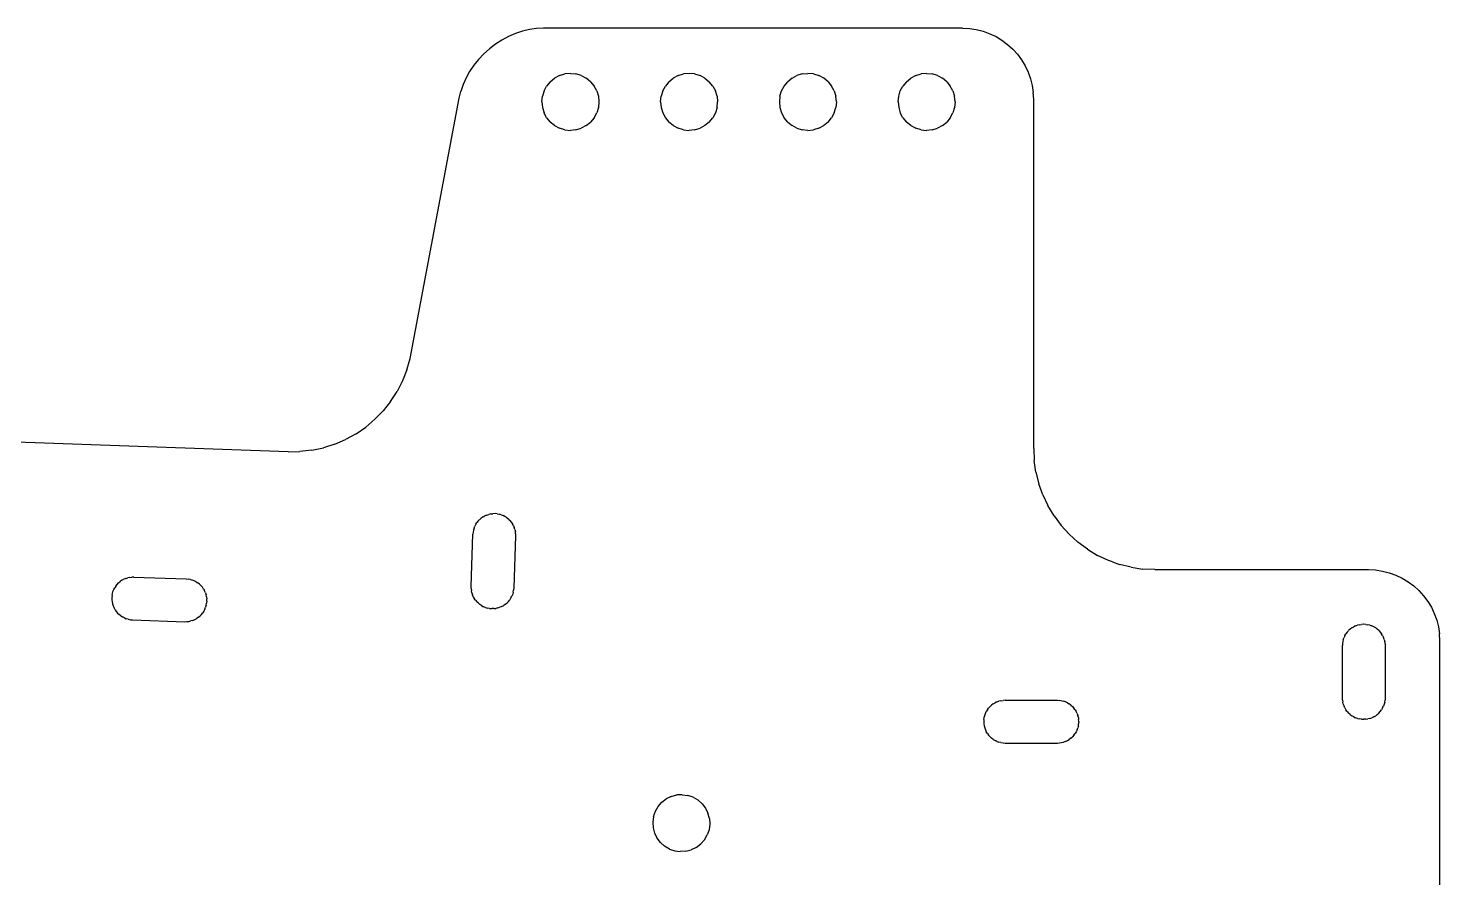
# Model space of a CAD drawing. Extents: x -47 to 67, y -53 to 53.
# Drawn here: x -19.69 to 10.02, y 35.45 to 53.33 of the extents above; entities that cross this region are included whole.
import ezdxf

# ---------------------------------------------------------------- set-up
doc = ezdxf.new("R2010")
doc.units = 0

msp = doc.modelspace()

# ---------------------------------------------------------------- linework, layer by layer
for p, q in [((-9.437, 53.219, 0.009), (-9.581, 53.157, 0.009)), ((-9.289, 53.268, 0.009), (-9.437, 53.219, 0.009)), ((-9.139, 53.303, 0.008), (-9.289, 53.268, 0.009)), ((-8.99, 53.324, 0.008), (-9.139, 53.303, 0.008)), ((-8.842, 53.332, 0.008), (-8.99, 53.324, 0.008)), ((-0.025, 53.332, 0.002), (-8.842, 53.332, 0.008)), ((-0.025, 53.332, 0.002), (0.122, 53.324, 0.002)), ((0.122, 53.324, 0.002), (0.267, 53.303, 0.002)), ((0.267, 53.303, 0.002), (0.41, 53.267, 0.002)), ((0.41, 53.267, 0.002), (0.549, 53.217, 0.001)), ((0.549, 53.217, 0.001), (0.682, 53.154, 0.001)), ((-9.983, 52.9, 0.009), (-10.103, 52.793, 0.009)), ((-9.856, 52.997, 0.009), (-9.983, 52.9, 0.009)), ((-9.722, 53.083, 0.009), (-9.856, 52.997, 0.009)), ((-9.581, 53.157, 0.009), (-9.722, 53.083, 0.009)), ((0.682, 53.154, 0.001), (0.808, 53.079, 0.001)), ((0.808, 53.079, 0.001), (0.926, 52.991, 0.001)), ((0.926, 52.991, 0.001), (1.035, 52.892, 0.001)), ((-10.212, 52.676, 0.01), (-10.311, 52.552, 0.01)), ((-10.103, 52.793, 0.009), (-10.212, 52.676, 0.01)), ((1.035, 52.892, 0.001), (1.134, 52.783, 0.001)), ((1.134, 52.783, 0.001), (1.222, 52.665, 0)), ((1.222, 52.665, 0), (1.297, 52.539, 0)), ((-10.399, 52.422, 0.01), (-10.474, 52.285, 0.01)), ((-10.311, 52.552, 0.01), (-10.399, 52.422, 0.01)), ((-8.508, 52.336, 0.007), (-8.612, 52.28, 0.007)), ((-8.508, 52.336, 0.007), (-8.396, 52.37, 0.007)), ((-8.279, 52.381, 0.007), (-8.396, 52.37, 0.007)), ((-8.279, 52.381, 0.007), (-8.162, 52.37, 0.007)), ((-8.049, 52.336, 0.007), (-8.162, 52.37, 0.007)), ((-8.049, 52.336, 0.007), (-7.945, 52.28, 0.007)), ((-6.008, 52.336, 0.006), (-6.112, 52.28, 0.006)), ((-6.008, 52.336, 0.006), (-5.896, 52.37, 0.006)), ((-5.779, 52.381, 0.005), (-5.896, 52.37, 0.006)), ((-5.662, 52.37, 0.005), (-5.779, 52.381, 0.005)), ((-5.662, 52.37, 0.005), (-5.549, 52.336, 0.005)), ((-5.445, 52.28, 0.005), (-5.549, 52.336, 0.005)), ((-3.612, 52.28, 0.004), (-3.508, 52.336, 0.004)), ((-3.396, 52.37, 0.004), (-3.508, 52.336, 0.004)), ((-3.396, 52.37, 0.004), (-3.279, 52.381, 0.004)), ((-3.162, 52.37, 0.004), (-3.279, 52.381, 0.004)), ((-3.162, 52.37, 0.004), (-3.049, 52.336, 0.004)), ((-2.945, 52.28, 0.003), (-3.049, 52.336, 0.004)), ((-1.008, 52.336, 0.002), (-1.112, 52.28, 0.002)), ((-1.008, 52.336, 0.002), (-0.896, 52.37, 0.002)), ((-0.779, 52.381, 0.002), (-0.896, 52.37, 0.002)), ((-0.779, 52.381, 0.002), (-0.662, 52.37, 0.002)), ((-0.549, 52.336, 0.002), (-0.662, 52.37, 0.002)), ((-0.549, 52.336, 0.002), (-0.445, 52.28, 0.002)), ((1.297, 52.539, 0), (1.36, 52.406, 0)), ((1.36, 52.406, 0), (1.41, 52.267, 0)), ((-10.536, 52.145, 0.01), (-10.585, 52.002, 0.01)), ((-10.474, 52.285, 0.01), (-10.536, 52.145, 0.01)), ((-8.833, 52.011, 0.007), (-8.867, 51.898, 0.007)), ((-8.833, 52.011, 0.007), (-8.778, 52.115, 0.007)), ((-8.703, 52.205, 0.007), (-8.778, 52.115, 0.007)), ((-8.703, 52.205, 0.007), (-8.612, 52.28, 0.007)), ((-7.854, 52.205, 0.007), (-7.945, 52.28, 0.007)), ((-7.854, 52.205, 0.007), (-7.78, 52.115, 0.007)), ((-7.724, 52.011, 0.007), (-7.78, 52.115, 0.007)), ((-7.724, 52.011, 0.007), (-7.69, 51.898, 0.007)), ((-6.333, 52.011, 0.006), (-6.367, 51.898, 0.006)), ((-6.333, 52.011, 0.006), (-6.278, 52.115, 0.006)), ((-6.203, 52.205, 0.006), (-6.278, 52.115, 0.006)), ((-6.203, 52.205, 0.006), (-6.112, 52.28, 0.006)), ((-5.445, 52.28, 0.005), (-5.354, 52.205, 0.005)), ((-5.28, 52.115, 0.005), (-5.354, 52.205, 0.005)), ((-5.28, 52.115, 0.005), (-5.224, 52.011, 0.005)), ((-5.19, 51.898, 0.005), (-5.224, 52.011, 0.005)), ((-3.867, 51.898, 0.004), (-3.833, 52.011, 0.004)), ((-3.833, 52.011, 0.004), (-3.778, 52.115, 0.004)), ((-3.778, 52.115, 0.004), (-3.703, 52.205, 0.004)), ((-3.612, 52.28, 0.004), (-3.703, 52.205, 0.004)), ((-2.854, 52.205, 0.003), (-2.945, 52.28, 0.003)), ((-2.854, 52.205, 0.003), (-2.78, 52.115, 0.003)), ((-2.724, 52.011, 0.003), (-2.78, 52.115, 0.003)), ((-2.724, 52.011, 0.003), (-2.69, 51.898, 0.003)), ((-1.367, 51.898, 0.002), (-1.333, 52.011, 0.002)), ((-1.333, 52.011, 0.002), (-1.278, 52.115, 0.002)), ((-1.203, 52.205, 0.002), (-1.278, 52.115, 0.002)), ((-1.203, 52.205, 0.002), (-1.112, 52.28, 0.002)), ((-0.354, 52.205, 0.002), (-0.445, 52.28, 0.002)), ((-0.354, 52.205, 0.002), (-0.28, 52.115, 0.001)), ((-0.224, 52.011, 0.001), (-0.28, 52.115, 0.001)), ((-0.224, 52.011, 0.001), (-0.19, 51.898, 0.001)), ((1.41, 52.267, 0), (1.446, 52.124, 0)), ((1.446, 52.124, 0), (1.467, 51.979, 0)), ((-11.651, 46.378, 0.013), (-10.619, 51.857, 0.01)), ((-10.619, 51.857, 0.01), (-10.585, 52.002, 0.01)), ((-8.879, 51.781, 0.007), (-8.867, 51.898, 0.007)), ((-8.879, 51.781, 0.007), (-8.867, 51.664, 0.007)), ((-7.69, 51.898, 0.007), (-7.679, 51.781, 0.006)), ((-7.679, 51.781, 0.006), (-7.69, 51.664, 0.006)), ((-6.379, 51.781, 0.006), (-6.367, 51.898, 0.006)), ((-6.379, 51.781, 0.006), (-6.367, 51.664, 0.005)), ((-5.19, 51.898, 0.005), (-5.179, 51.781, 0.005)), ((-5.19, 51.664, 0.005), (-5.179, 51.781, 0.005)), ((-3.867, 51.898, 0.004), (-3.879, 51.781, 0.004)), ((-3.879, 51.781, 0.004), (-3.867, 51.664, 0.004)), ((-2.679, 51.781, 0.003), (-2.69, 51.898, 0.003)), ((-2.679, 51.781, 0.003), (-2.69, 51.664, 0.003)), ((-1.379, 51.781, 0.002), (-1.367, 51.898, 0.002)), ((-1.379, 51.781, 0.002), (-1.367, 51.664, 0.002)), ((-0.179, 51.781, 0.001), (-0.19, 51.898, 0.001)), ((-0.179, 51.781, 0.001), (-0.19, 51.664, 0.001)), ((1.475, 51.832, -0.001), (1.467, 51.979, 0)), ((1.475, 44.483, -0.008), (1.475, 51.832, -0.001)), ((-8.867, 51.664, 0.007), (-8.833, 51.552, 0.007)), ((-8.778, 51.448, 0.007), (-8.833, 51.552, 0.007)), ((-8.778, 51.448, 0.007), (-8.703, 51.357, 0.007)), ((-7.78, 51.448, 0.006), (-7.854, 51.357, 0.006)), ((-7.78, 51.448, 0.006), (-7.724, 51.552, 0.006)), ((-7.69, 51.664, 0.006), (-7.724, 51.552, 0.006)), ((-6.367, 51.664, 0.005), (-6.333, 51.552, 0.005)), ((-6.333, 51.552, 0.005), (-6.278, 51.448, 0.005)), ((-6.278, 51.448, 0.005), (-6.203, 51.357, 0.005)), ((-5.354, 51.357, 0.005), (-5.28, 51.448, 0.005)), ((-5.224, 51.552, 0.005), (-5.28, 51.448, 0.005)), ((-5.19, 51.664, 0.005), (-5.224, 51.552, 0.005)), ((-3.867, 51.664, 0.004), (-3.833, 51.552, 0.004)), ((-3.833, 51.552, 0.004), (-3.778, 51.448, 0.004)), ((-3.703, 51.357, 0.003), (-3.778, 51.448, 0.004)), ((-2.854, 51.357, 0.003), (-2.78, 51.448, 0.003)), ((-2.724, 51.552, 0.003), (-2.78, 51.448, 0.003)), ((-2.724, 51.552, 0.003), (-2.69, 51.664, 0.003)), ((-1.367, 51.664, 0.002), (-1.333, 51.552, 0.002)), ((-1.278, 51.448, 0.002), (-1.333, 51.552, 0.002)), ((-1.278, 51.448, 0.002), (-1.203, 51.357, 0.002)), ((-0.28, 51.448, 0.001), (-0.354, 51.357, 0.001)), ((-0.28, 51.448, 0.001), (-0.224, 51.552, 0.001)), ((-0.19, 51.664, 0.001), (-0.224, 51.552, 0.001)), ((-8.612, 51.282, 0.007), (-8.703, 51.357, 0.007)), ((-8.612, 51.282, 0.007), (-8.508, 51.227, 0.007)), ((-8.396, 51.193, 0.007), (-8.508, 51.227, 0.007)), ((-8.396, 51.193, 0.007), (-8.279, 51.181, 0.007)), ((-8.162, 51.193, 0.006), (-8.279, 51.181, 0.007)), ((-8.162, 51.193, 0.006), (-8.049, 51.227, 0.006)), ((-7.945, 51.282, 0.006), (-8.049, 51.227, 0.006)), ((-7.945, 51.282, 0.006), (-7.854, 51.357, 0.006)), ((-6.112, 51.282, 0.005), (-6.203, 51.357, 0.005)), ((-6.112, 51.282, 0.005), (-6.008, 51.227, 0.005)), ((-5.896, 51.193, 0.005), (-6.008, 51.227, 0.005)), ((-5.896, 51.193, 0.005), (-5.779, 51.181, 0.005)), ((-5.662, 51.193, 0.005), (-5.779, 51.181, 0.005)), ((-5.662, 51.193, 0.005), (-5.549, 51.227, 0.005)), ((-5.445, 51.282, 0.005), (-5.549, 51.227, 0.005)), ((-5.354, 51.357, 0.005), (-5.445, 51.282, 0.005)), ((-3.703, 51.357, 0.003), (-3.612, 51.282, 0.003)), ((-3.508, 51.227, 0.003), (-3.612, 51.282, 0.003)), ((-3.508, 51.227, 0.003), (-3.396, 51.193, 0.003)), ((-3.279, 51.181, 0.003), (-3.396, 51.193, 0.003)), ((-3.279, 51.181, 0.003), (-3.162, 51.193, 0.003)), ((-3.049, 51.227, 0.003), (-3.162, 51.193, 0.003)), ((-3.049, 51.227, 0.003), (-2.945, 51.282, 0.003)), ((-2.854, 51.357, 0.003), (-2.945, 51.282, 0.003)), ((-1.112, 51.282, 0.002), (-1.203, 51.357, 0.002)), ((-1.112, 51.282, 0.002), (-1.008, 51.227, 0.001)), ((-0.896, 51.193, 0.001), (-1.008, 51.227, 0.001)), ((-0.896, 51.193, 0.001), (-0.779, 51.181, 0.001)), ((-0.662, 51.193, 0.001), (-0.779, 51.181, 0.001)), ((-0.662, 51.193, 0.001), (-0.549, 51.227, 0.001)), ((-0.445, 51.282, 0.001), (-0.549, 51.227, 0.001)), ((-0.445, 51.282, 0.001), (-0.354, 51.357, 0.001)), ((-11.72, 46.138, 0.013), (-11.651, 46.378, 0.013)), ((-11.72, 46.138, 0.013), (-11.813, 45.905, 0.014)), ((-11.813, 45.905, 0.014), (-11.928, 45.683, 0.014)), ((-12.064, 45.473, 0.014), (-12.22, 45.277, 0.014)), ((-12.064, 45.473, 0.014), (-11.928, 45.683, 0.014)), ((-12.394, 45.098, 0.015), (-12.22, 45.277, 0.014)), ((-12.791, 44.794, 0.015), (-12.585, 44.936, 0.015)), ((-12.585, 44.936, 0.015), (-12.394, 45.098, 0.015)), ((-14.222, 44.414, 0.018), (-24.265, 44.765, 0.034)), ((-13.24, 44.574, 0.016), (-13.01, 44.673, 0.016)), ((-12.791, 44.794, 0.015), (-13.01, 44.673, 0.016)), ((-14.222, 44.414, 0.018), (-13.972, 44.418, 0.018)), ((-13.723, 44.446, 0.017), (-13.972, 44.418, 0.018)), ((-13.723, 44.446, 0.017), (-13.479, 44.498, 0.017)), ((-13.24, 44.574, 0.016), (-13.479, 44.498, 0.017)), ((1.475, 44.483, -0.008), (1.487, 44.233, -0.008)), ((1.524, 43.985, -0.008), (1.487, 44.233, -0.008)), ((1.524, 43.985, -0.008), (1.584, 43.743, -0.008)), ((1.669, 43.507, -0.008), (1.584, 43.743, -0.008)), ((1.669, 43.507, -0.008), (1.776, 43.281, -0.008)), ((-10.038, 43.083, 0.012), (-9.996, 43.097, 0.011)), ((-9.953, 43.106, 0.011), (-9.996, 43.097, 0.011)), ((-9.953, 43.106, 0.011), (-9.909, 43.111, 0.011)), ((-9.865, 43.112, 0.011), (-9.909, 43.111, 0.011)), ((-9.821, 43.108, 0.011), (-9.865, 43.112, 0.011)), ((-9.821, 43.108, 0.011), (-9.778, 43.1, 0.011)), ((-9.735, 43.088, 0.011), (-9.778, 43.1, 0.011)), ((1.904, 43.066, -0.008), (1.776, 43.281, -0.008)), ((-10.306, 42.807, 0.012), (-10.319, 42.765, 0.012)), ((-10.306, 42.807, 0.012), (-10.29, 42.848, 0.012)), ((-10.27, 42.888, 0.012), (-10.29, 42.848, 0.012)), ((-10.27, 42.888, 0.012), (-10.246, 42.925, 0.012)), ((-10.218, 42.959, 0.012), (-10.246, 42.925, 0.012)), ((-10.218, 42.959, 0.012), (-10.198, 42.98, 0.012)), ((-10.198, 42.98, 0.012), (-10.188, 42.991, 0.012)), ((-10.154, 43.019, 0.012), (-10.188, 42.991, 0.012)), ((-10.117, 43.045, 0.012), (-10.154, 43.019, 0.012)), ((-10.117, 43.045, 0.012), (-10.079, 43.066, 0.012)), ((-10.038, 43.083, 0.012), (-10.079, 43.066, 0.012)), ((-9.735, 43.088, 0.011), (-9.694, 43.071, 0.011)), ((-9.655, 43.051, 0.011), (-9.694, 43.071, 0.011)), ((-9.618, 43.027, 0.011), (-9.655, 43.051, 0.011)), ((-9.618, 43.027, 0.011), (-9.583, 43, 0.011)), ((-9.552, 42.969, 0.011), (-9.583, 43, 0.011)), ((-9.552, 42.969, 0.011), (-9.523, 42.935, 0.011)), ((-9.523, 42.935, 0.011), (-9.498, 42.899, 0.011)), ((-9.477, 42.86, 0.011), (-9.498, 42.899, 0.011)), ((-9.477, 42.86, 0.011), (-9.459, 42.819, 0.011)), ((-9.446, 42.777, 0.011), (-9.459, 42.819, 0.011)), ((1.904, 43.066, -0.008), (2.053, 42.865, -0.008)), ((2.053, 42.865, -0.008), (2.221, 42.68, -0.008)), ((-10.369, 41.578, 0.012), (-10.33, 42.678, 0.012)), ((-10.327, 42.722, 0.012), (-10.33, 42.678, 0.012)), ((-10.319, 42.765, 0.012), (-10.327, 42.722, 0.012)), ((-9.431, 42.646, 0.011), (-9.469, 41.547, 0.011)), ((-9.446, 42.777, 0.011), (-9.437, 42.734, 0.011)), ((-9.432, 42.69, 0.011), (-9.437, 42.734, 0.011)), ((-9.432, 42.69, 0.011), (-9.431, 42.646, 0.011)), ((2.221, 42.68, -0.008), (2.407, 42.512, -0.009)), ((2.608, 42.363, -0.009), (2.407, 42.512, -0.009)), ((2.608, 42.363, -0.009), (2.822, 42.234, -0.009)), ((3.049, 42.127, -0.009), (2.822, 42.234, -0.009)), ((3.132, 42.097, -0.01), (3.049, 42.127, -0.009)), ((3.132, 42.097, -0.01), (3.284, 42.043, -0.01)), ((3.527, 41.982, -0.01), (3.284, 42.043, -0.01)), ((3.527, 41.982, -0.01), (3.775, 41.945, -0.011)), ((4.025, 41.933, -0.011), (3.775, 41.945, -0.011)), ((4.025, 41.933, -0.011), (8.525, 41.933, -0.016)), ((8.525, 41.933, -0.016), (8.672, 41.926, -0.016)), ((8.672, 41.926, -0.016), (8.817, 41.904, -0.016)), ((8.817, 41.904, -0.016), (8.96, 41.868, -0.016)), ((-17.847, 41.589, 0.025), (-17.82, 41.624, 0.025)), ((-17.82, 41.624, 0.025), (-17.789, 41.655, 0.024)), ((-17.789, 41.655, 0.024), (-17.755, 41.684, 0.024)), ((-17.719, 41.709, 0.024), (-17.755, 41.684, 0.024)), ((-17.719, 41.709, 0.024), (-17.68, 41.73, 0.024)), ((-17.639, 41.748, 0.024), (-17.68, 41.73, 0.024)), ((-17.639, 41.748, 0.024), (-17.597, 41.761, 0.024)), ((-17.554, 41.77, 0.024), (-17.597, 41.761, 0.024)), ((-17.554, 41.77, 0.024), (-17.51, 41.775, 0.024)), ((-17.466, 41.776, 0.024), (-17.51, 41.775, 0.024)), ((-17.466, 41.776, 0.024), (-16.367, 41.738, 0.022)), ((-16.367, 41.738, 0.022), (-16.323, 41.734, 0.022)), ((-16.279, 41.726, 0.022), (-16.323, 41.734, 0.022)), ((-16.279, 41.726, 0.022), (-16.237, 41.714, 0.022)), ((-16.196, 41.697, 0.022), (-16.237, 41.714, 0.022)), ((-16.157, 41.677, 0.022), (-16.196, 41.697, 0.022)), ((-16.157, 41.677, 0.022), (-16.12, 41.653, 0.022)), ((-16.085, 41.626, 0.022), (-16.12, 41.653, 0.022)), ((-16.085, 41.626, 0.022), (-16.053, 41.595, 0.022)), ((8.96, 41.868, -0.016), (9.099, 41.819, -0.016)), ((9.099, 41.819, -0.016), (9.232, 41.756, -0.016)), ((9.232, 41.756, -0.016), (9.358, 41.68, -0.016)), ((9.358, 41.68, -0.016), (9.476, 41.592, -0.016)), ((-17.928, 41.386, 0.025), (-17.932, 41.342, 0.025)), ((-17.932, 41.342, 0.025), (-17.931, 41.298, 0.025)), ((-17.928, 41.386, 0.025), (-17.92, 41.429, 0.025)), ((-17.92, 41.429, 0.025), (-17.908, 41.472, 0.025)), ((-17.908, 41.472, 0.025), (-17.891, 41.513, 0.025)), ((-17.891, 41.513, 0.025), (-17.871, 41.552, 0.025)), ((-17.847, 41.589, 0.025), (-17.871, 41.552, 0.025)), ((-16.053, 41.595, 0.022), (-16.025, 41.561, 0.022)), ((-16, 41.525, 0.022), (-16.025, 41.561, 0.022)), ((-16, 41.525, 0.022), (-15.979, 41.486, 0.022)), ((-15.961, 41.446, 0.022), (-15.979, 41.486, 0.022)), ((-15.961, 41.446, 0.022), (-15.948, 41.403, 0.022)), ((-15.938, 41.36, 0.022), (-15.948, 41.403, 0.022)), ((-15.938, 41.36, 0.022), (-15.933, 41.316, 0.022)), ((-15.933, 41.272, 0.022), (-15.933, 41.316, 0.022)), ((-10.368, 41.534, 0.012), (-10.369, 41.578, 0.012)), ((-10.368, 41.534, 0.012), (-10.363, 41.49, 0.012)), ((-10.354, 41.447, 0.012), (-10.363, 41.49, 0.012)), ((-10.354, 41.447, 0.012), (-10.341, 41.405, 0.012)), ((-10.323, 41.364, 0.012), (-10.341, 41.405, 0.012)), ((-10.323, 41.364, 0.012), (-10.302, 41.326, 0.012)), ((-10.277, 41.289, 0.012), (-10.302, 41.326, 0.012)), ((-9.53, 41.337, 0.011), (-9.554, 41.3, 0.011)), ((-9.53, 41.337, 0.011), (-9.51, 41.376, 0.011)), ((-9.493, 41.417, 0.011), (-9.51, 41.376, 0.011)), ((-9.481, 41.459, 0.011), (-9.493, 41.417, 0.011)), ((-9.481, 41.459, 0.011), (-9.473, 41.503, 0.011)), ((-9.469, 41.547, 0.011), (-9.473, 41.503, 0.011)), ((9.476, 41.592, -0.016), (9.585, 41.494, -0.016)), ((9.585, 41.494, -0.016), (9.684, 41.385, -0.016)), ((9.684, 41.385, -0.016), (9.772, 41.266, -0.016)), ((-17.931, 41.298, 0.025), (-17.926, 41.254, 0.025)), ((-17.926, 41.254, 0.025), (-17.917, 41.211, 0.025)), ((-17.917, 41.211, 0.025), (-17.903, 41.169, 0.025)), ((-17.903, 41.169, 0.025), (-17.886, 41.128, 0.025)), ((-17.865, 41.09, 0.025), (-17.886, 41.128, 0.025)), ((-17.865, 41.09, 0.025), (-17.839, 41.053, 0.025)), ((-17.839, 41.053, 0.025), (-17.811, 41.019, 0.025)), ((-17.811, 41.019, 0.025), (-17.779, 40.989, 0.025)), ((-16.045, 40.99, 0.022), (-16.017, 41.025, 0.022)), ((-15.993, 41.062, 0.022), (-16.017, 41.025, 0.022)), ((-15.973, 41.101, 0.022), (-15.993, 41.062, 0.022)), ((-15.973, 41.101, 0.022), (-15.957, 41.142, 0.022)), ((-15.945, 41.185, 0.022), (-15.957, 41.142, 0.022)), ((-15.945, 41.185, 0.022), (-15.937, 41.228, 0.022)), ((-15.933, 41.272, 0.022), (-15.937, 41.228, 0.022)), ((-10.277, 41.289, 0.012), (-10.248, 41.256, 0.012)), ((-10.216, 41.225, 0.012), (-10.248, 41.256, 0.012)), ((-10.216, 41.225, 0.012), (-10.182, 41.197, 0.012)), ((-10.145, 41.173, 0.012), (-10.182, 41.197, 0.012)), ((-10.145, 41.173, 0.012), (-10.106, 41.153, 0.012)), ((-10.065, 41.137, 0.012), (-10.106, 41.153, 0.012)), ((-10.065, 41.137, 0.012), (-10.022, 41.124, 0.012)), ((-9.979, 41.117, 0.012), (-10.022, 41.124, 0.012)), ((-9.979, 41.117, 0.012), (-9.935, 41.113, 0.012)), ((-9.891, 41.113, 0.012), (-9.935, 41.113, 0.012)), ((-9.891, 41.113, 0.012), (-9.847, 41.118, 0.012)), ((-9.804, 41.128, 0.012), (-9.847, 41.118, 0.012)), ((-9.804, 41.128, 0.012), (-9.761, 41.141, 0.012)), ((-9.721, 41.158, 0.012), (-9.761, 41.141, 0.012)), ((-9.721, 41.158, 0.012), (-9.682, 41.18, 0.011)), ((-9.646, 41.205, 0.011), (-9.682, 41.18, 0.011)), ((-9.646, 41.205, 0.011), (-9.612, 41.233, 0.011)), ((-9.612, 41.233, 0.011), (-9.581, 41.265, 0.011)), ((-9.581, 41.265, 0.011), (-9.554, 41.3, 0.011)), ((9.772, 41.266, -0.016), (9.847, 41.14, -0.016)), ((9.847, 41.14, -0.016), (9.91, 41.007, -0.017)), ((-17.745, 40.961, 0.025), (-17.779, 40.989, 0.025)), ((-17.745, 40.961, 0.025), (-17.708, 40.937, 0.025)), ((-17.668, 40.917, 0.024), (-17.708, 40.937, 0.025)), ((-17.668, 40.917, 0.024), (-17.627, 40.901, 0.024)), ((-17.585, 40.888, 0.024), (-17.627, 40.901, 0.024)), ((-17.585, 40.888, 0.024), (-17.542, 40.88, 0.024)), ((-17.542, 40.88, 0.024), (-17.498, 40.877, 0.024)), ((-17.498, 40.877, 0.024), (-16.398, 40.838, 0.022)), ((-16.398, 40.838, 0.022), (-16.354, 40.839, 0.022)), ((-16.354, 40.839, 0.022), (-16.31, 40.844, 0.022)), ((-16.31, 40.844, 0.022), (-16.267, 40.853, 0.022)), ((-16.225, 40.866, 0.022), (-16.267, 40.853, 0.022)), ((-16.225, 40.866, 0.022), (-16.184, 40.884, 0.022)), ((-16.184, 40.884, 0.022), (-16.146, 40.905, 0.022)), ((-16.109, 40.93, 0.022), (-16.146, 40.905, 0.022)), ((-16.109, 40.93, 0.022), (-16.076, 40.959, 0.022)), ((-16.045, 40.99, 0.022), (-16.076, 40.959, 0.022)), ((8.175, 40.707, -0.017), (8.212, 40.73, -0.017)), ((8.252, 40.749, -0.018), (8.212, 40.73, -0.017)), ((8.252, 40.749, -0.018), (8.294, 40.764, -0.018)), ((8.337, 40.774, -0.018), (8.294, 40.764, -0.018)), ((8.337, 40.774, -0.018), (8.38, 40.781, -0.018)), ((8.425, 40.783, -0.018), (8.38, 40.781, -0.018)), ((8.469, 40.781, -0.018), (8.425, 40.783, -0.018)), ((8.469, 40.781, -0.018), (8.512, 40.774, -0.018)), ((8.555, 40.764, -0.018), (8.512, 40.774, -0.018)), ((8.555, 40.764, -0.018), (8.597, 40.749, -0.018)), ((8.637, 40.73, -0.018), (8.597, 40.749, -0.018)), ((8.675, 40.707, -0.018), (8.637, 40.73, -0.018)), ((9.91, 41.007, -0.017), (9.96, 40.868, -0.017)), ((9.96, 40.868, -0.017), (9.996, 40.726, -0.017)), ((9.996, 40.726, -0.017), (10.017, 40.58, -0.017)), ((7.983, 40.421, -0.017), (7.977, 40.377, -0.017)), ((7.994, 40.464, -0.017), (7.983, 40.421, -0.017)), ((7.994, 40.464, -0.017), (8.009, 40.505, -0.017)), ((8.028, 40.545, -0.017), (8.009, 40.505, -0.017)), ((8.028, 40.545, -0.017), (8.05, 40.583, -0.017)), ((8.077, 40.618, -0.017), (8.05, 40.583, -0.017)), ((8.077, 40.618, -0.017), (8.096, 40.64, -0.017)), ((8.096, 40.64, -0.017), (8.106, 40.651, -0.017)), ((8.139, 40.681, -0.017), (8.106, 40.651, -0.017)), ((8.175, 40.707, -0.017), (8.139, 40.681, -0.017)), ((8.675, 40.707, -0.018), (8.71, 40.681, -0.018)), ((8.743, 40.651, -0.018), (8.71, 40.681, -0.018)), ((8.743, 40.651, -0.018), (8.772, 40.618, -0.018)), ((8.772, 40.618, -0.018), (8.799, 40.583, -0.018)), ((8.821, 40.545, -0.018), (8.799, 40.583, -0.018)), ((8.821, 40.545, -0.018), (8.84, 40.505, -0.018)), ((8.855, 40.464, -0.018), (8.84, 40.505, -0.018)), ((8.855, 40.464, -0.018), (8.866, 40.421, -0.018)), ((8.872, 40.377, -0.018), (8.866, 40.421, -0.018)), ((10.025, 40.433, -0.017), (10.017, 40.58, -0.017)), ((10.025, 20.462, -0.015), (10.025, 40.433, -0.017)), ((7.977, 40.377, -0.017), (7.975, 40.333, -0.017)), ((7.975, 39.233, -0.017), (7.975, 40.333, -0.017)), ((8.872, 40.377, -0.018), (8.875, 40.333, -0.018)), ((8.875, 40.333, -0.018), (8.875, 39.233, -0.018)), ((7.977, 39.189, -0.017), (7.975, 39.233, -0.017)), ((8.875, 39.233, -0.018), (8.872, 39.189, -0.018)), ((0.459, 38.905, -0.004), (0.478, 38.945, -0.004)), ((0.5, 38.983, -0.004), (0.478, 38.945, -0.004)), ((0.5, 38.983, -0.004), (0.527, 39.018, -0.004)), ((0.527, 39.018, -0.004), (0.556, 39.051, -0.005)), ((0.556, 39.051, -0.005), (0.589, 39.081, -0.005)), ((0.625, 39.107, -0.005), (0.589, 39.081, -0.005)), ((0.625, 39.107, -0.005), (0.662, 39.13, -0.005)), ((0.702, 39.149, -0.005), (0.662, 39.13, -0.005)), ((0.702, 39.149, -0.005), (0.744, 39.164, -0.005)), ((0.787, 39.174, -0.005), (0.744, 39.164, -0.005)), ((0.787, 39.174, -0.005), (0.83, 39.181, -0.005)), ((0.875, 39.183, -0.005), (0.83, 39.181, -0.005)), ((0.875, 39.183, -0.005), (1.975, 39.183, -0.007)), ((1.975, 39.183, -0.007), (2.019, 39.181, -0.007)), ((2.062, 39.174, -0.007), (2.019, 39.181, -0.007)), ((2.062, 39.174, -0.007), (2.105, 39.164, -0.007)), ((2.147, 39.149, -0.007), (2.105, 39.164, -0.007)), ((2.187, 39.13, -0.007), (2.147, 39.149, -0.007)), ((2.187, 39.13, -0.007), (2.225, 39.107, -0.007)), ((2.26, 39.081, -0.007), (2.225, 39.107, -0.007)), ((2.26, 39.081, -0.007), (2.293, 39.051, -0.007)), ((2.293, 39.051, -0.007), (2.322, 39.018, -0.007)), ((2.349, 38.983, -0.007), (2.322, 39.018, -0.007)), ((2.349, 38.983, -0.007), (2.371, 38.945, -0.007)), ((2.39, 38.905, -0.007), (2.371, 38.945, -0.007)), ((7.977, 39.189, -0.017), (7.983, 39.145, -0.017)), ((7.994, 39.102, -0.017), (7.983, 39.145, -0.017)), ((7.994, 39.102, -0.017), (8.009, 39.061, -0.017)), ((8.028, 39.021, -0.017), (8.009, 39.061, -0.017)), ((8.028, 39.021, -0.017), (8.05, 38.983, -0.017)), ((8.077, 38.947, -0.017), (8.05, 38.983, -0.017)), ((8.077, 38.947, -0.017), (8.106, 38.915, -0.017)), ((8.743, 38.915, -0.018), (8.772, 38.947, -0.018)), ((8.772, 38.947, -0.018), (8.799, 38.983, -0.018)), ((8.821, 39.021, -0.018), (8.799, 38.983, -0.018)), ((8.821, 39.021, -0.018), (8.84, 39.061, -0.018)), ((8.855, 39.102, -0.018), (8.84, 39.061, -0.018)), ((8.866, 39.145, -0.018), (8.855, 39.102, -0.018)), ((8.866, 39.145, -0.018), (8.872, 39.189, -0.018)), ((0.427, 38.777, -0.004), (0.425, 38.733, -0.004)), ((0.425, 38.733, -0.004), (0.427, 38.689, -0.004)), ((0.427, 38.777, -0.004), (0.433, 38.821, -0.004)), ((0.427, 38.689, -0.004), (0.433, 38.645, -0.004)), ((0.433, 38.821, -0.004), (0.444, 38.864, -0.004)), ((0.433, 38.645, -0.004), (0.444, 38.602, -0.004)), ((0.444, 38.864, -0.004), (0.459, 38.905, -0.004)), ((2.39, 38.905, -0.007), (2.405, 38.864, -0.007)), ((2.416, 38.821, -0.008), (2.405, 38.864, -0.007)), ((2.416, 38.645, -0.007), (2.405, 38.602, -0.007)), ((2.416, 38.821, -0.008), (2.422, 38.777, -0.008)), ((2.416, 38.645, -0.007), (2.422, 38.689, -0.007)), ((2.425, 38.733, -0.007), (2.422, 38.777, -0.008)), ((2.425, 38.733, -0.007), (2.422, 38.689, -0.007)), ((8.139, 38.885, -0.017), (8.106, 38.915, -0.017)), ((8.139, 38.885, -0.017), (8.175, 38.859, -0.017)), ((8.212, 38.836, -0.017), (8.175, 38.859, -0.017)), ((8.212, 38.836, -0.017), (8.252, 38.817, -0.017)), ((8.294, 38.802, -0.017), (8.252, 38.817, -0.017)), ((8.294, 38.802, -0.017), (8.337, 38.792, -0.017)), ((8.38, 38.785, -0.017), (8.337, 38.792, -0.017)), ((8.38, 38.785, -0.017), (8.425, 38.783, -0.017)), ((8.469, 38.785, -0.017), (8.425, 38.783, -0.017)), ((8.469, 38.785, -0.017), (8.512, 38.792, -0.017)), ((8.555, 38.802, -0.017), (8.512, 38.792, -0.017)), ((8.555, 38.802, -0.017), (8.597, 38.817, -0.018)), ((8.637, 38.836, -0.018), (8.597, 38.817, -0.018)), ((8.637, 38.836, -0.018), (8.675, 38.859, -0.018)), ((8.71, 38.885, -0.018), (8.675, 38.859, -0.018)), ((8.71, 38.885, -0.018), (8.743, 38.915, -0.018)), ((0.444, 38.602, -0.004), (0.459, 38.561, -0.004)), ((0.459, 38.561, -0.004), (0.478, 38.521, -0.004)), ((0.5, 38.483, -0.004), (0.478, 38.521, -0.004)), ((0.5, 38.483, -0.004), (0.527, 38.447, -0.004)), ((0.527, 38.447, -0.004), (0.556, 38.415, -0.004)), ((0.556, 38.415, -0.004), (0.589, 38.385, -0.004)), ((0.625, 38.359, -0.004), (0.589, 38.385, -0.004)), ((0.625, 38.359, -0.004), (0.662, 38.336, -0.005)), ((0.702, 38.317, -0.005), (0.662, 38.336, -0.005)), ((2.147, 38.317, -0.007), (2.187, 38.336, -0.007)), ((2.187, 38.336, -0.007), (2.225, 38.359, -0.007)), ((2.26, 38.385, -0.007), (2.225, 38.359, -0.007)), ((2.26, 38.385, -0.007), (2.293, 38.415, -0.007)), ((2.322, 38.447, -0.007), (2.293, 38.415, -0.007)), ((2.322, 38.447, -0.007), (2.349, 38.483, -0.007)), ((2.371, 38.521, -0.007), (2.349, 38.483, -0.007)), ((2.39, 38.561, -0.007), (2.371, 38.521, -0.007)), ((2.39, 38.561, -0.007), (2.405, 38.602, -0.007)), ((0.702, 38.317, -0.005), (0.744, 38.302, -0.005)), ((0.787, 38.292, -0.005), (0.744, 38.302, -0.005)), ((0.787, 38.292, -0.005), (0.83, 38.285, -0.005)), ((0.83, 38.285, -0.005), (0.875, 38.283, -0.005)), ((0.875, 38.283, -0.005), (1.975, 38.283, -0.007)), ((1.975, 38.283, -0.007), (2.019, 38.285, -0.007)), ((2.019, 38.285, -0.007), (2.062, 38.292, -0.007)), ((2.062, 38.292, -0.007), (2.105, 38.302, -0.007)), ((2.147, 38.317, -0.007), (2.105, 38.302, -0.007)), ((-6.154, 37.159, 0.007), (-6.259, 37.107, 0.007)), ((-6.154, 37.159, 0.007), (-6.04, 37.189, 0.007)), ((-5.923, 37.196, 0.006), (-6.04, 37.189, 0.007)), ((-5.923, 37.196, 0.006), (-5.806, 37.181, 0.006)), ((-5.695, 37.143, 0.006), (-5.806, 37.181, 0.006)), ((-6.49, 36.846, 0.007), (-6.431, 36.947, 0.007)), ((-6.431, 36.947, 0.007), (-6.353, 37.036, 0.007)), ((-6.353, 37.036, 0.007), (-6.259, 37.107, 0.007)), ((-5.695, 37.143, 0.006), (-5.593, 37.084, 0.006)), ((-5.505, 37.006, 0.006), (-5.593, 37.084, 0.006)), ((-5.505, 37.006, 0.006), (-5.433, 36.912, 0.006)), ((-5.433, 36.912, 0.006), (-5.382, 36.807, 0.006)), ((-6.528, 36.734, 0.008), (-6.543, 36.618, 0.008)), ((-6.543, 36.618, 0.008), (-6.536, 36.5, 0.008)), ((-6.528, 36.734, 0.008), (-6.49, 36.846, 0.007)), ((-5.351, 36.693, 0.006), (-5.382, 36.807, 0.006)), ((-5.344, 36.576, 0.006), (-5.36, 36.459, 0.006)), ((-5.351, 36.693, 0.006), (-5.344, 36.576, 0.006)), ((-6.536, 36.5, 0.008), (-6.506, 36.387, 0.008)), ((-6.506, 36.387, 0.008), (-6.454, 36.281, 0.008)), ((-6.382, 36.188, 0.008), (-6.454, 36.281, 0.008)), ((-5.457, 36.246, 0.006), (-5.398, 36.348, 0.006)), ((-5.36, 36.459, 0.006), (-5.398, 36.348, 0.006)), ((-6.382, 36.188, 0.008), (-6.294, 36.11, 0.007)), ((-6.192, 36.051, 0.007), (-6.294, 36.11, 0.007)), ((-6.192, 36.051, 0.007), (-6.081, 36.013, 0.007)), ((-6.081, 36.013, 0.007), (-5.965, 35.997, 0.007)), ((-5.847, 36.005, 0.007), (-5.965, 35.997, 0.007)), ((-5.847, 36.005, 0.007), (-5.733, 36.035, 0.006)), ((-5.628, 36.087, 0.006), (-5.733, 36.035, 0.006)), ((-5.628, 36.087, 0.006), (-5.534, 36.158, 0.006)), ((-5.457, 36.246, 0.006), (-5.534, 36.158, 0.006))]:
    msp.add_line(p, q)

doc.saveas('drawing.dxf')
